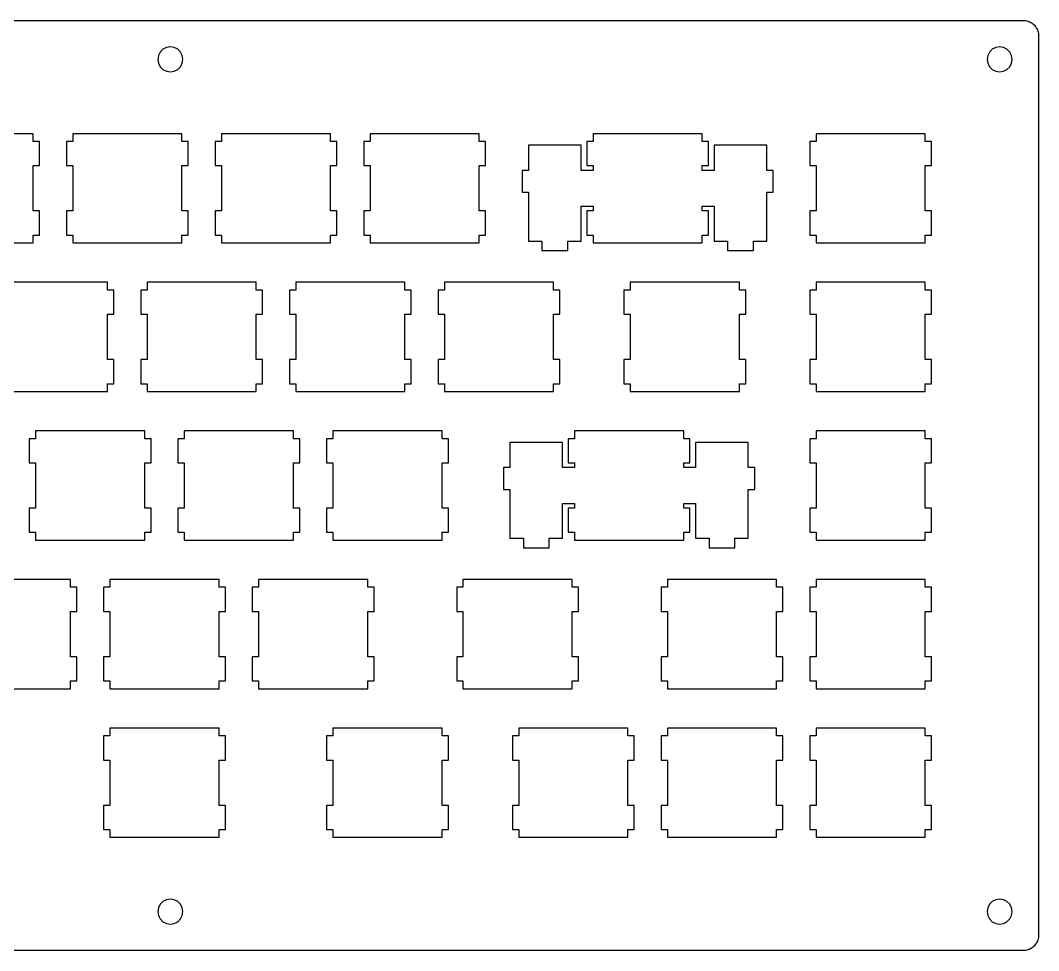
# Model space of a CAD drawing. Extents: x 0 to 329, y 0 to 119.
# Drawn here: x 198.4 to 328.9, y 0.2 to 119.5 of the extents above; entities that cross this region are included whole.
import ezdxf

# ---------------------------------------------------------------- set-up
doc = ezdxf.new("R2010")
doc.units = 0
doc.layers.get('0').update_dxf_attribs({"linetype": 'CONTINUOUS'})

msp = doc.modelspace()

# ---------------------------------------------------------------- linework, layer by layer
at = {"color": 0}
for p, q in [((2.096, 119.496), (326.897, 119.496)), ((326.897, 119.496), (327.053, 119.49)), ((327.053, 119.49), (327.208, 119.472)), ((327.208, 119.472), (327.363, 119.441)), ((327.363, 119.441), (327.514, 119.399)), ((327.514, 119.399), (327.662, 119.344)), ((327.662, 119.344), (327.804, 119.279)), ((327.804, 119.279), (327.94, 119.202)), ((327.94, 119.202), (328.071, 119.115)), ((328.071, 119.115), (328.195, 119.017)), ((328.195, 119.017), (328.311, 118.911)), ((328.311, 118.911), (328.417, 118.795)), ((328.417, 118.795), (328.515, 118.673)), ((328.515, 118.673), (328.602, 118.541)), ((328.602, 118.541), (328.679, 118.404)), ((328.679, 118.404), (328.743, 118.262)), ((328.743, 118.262), (328.798, 118.116)), ((328.798, 118.116), (328.84, 117.963)), ((328.84, 117.963), (328.871, 117.81)), ((328.871, 117.81), (328.889, 117.653)), ((328.889, 117.653), (328.896, 117.497)), ((328.896, 117.497), (328.896, 2.2462)), ((216.108, 114.992), (216.029, 114.496)), ((216.334, 115.437), (216.108, 114.992)), ((216.688, 115.791), (216.334, 115.437)), ((217.135, 116.018), (216.688, 115.791)), ((217.629, 116.096), (217.135, 116.018)), ((218.124, 116.018), (217.629, 116.096)), ((218.569, 115.791), (218.124, 116.018)), ((218.923, 115.437), (218.569, 115.791)), ((219.151, 114.992), (218.923, 115.437)), ((219.23, 114.496), (219.151, 114.992)), ((322.374, 114.992), (322.297, 114.496)), ((322.602, 115.437), (322.374, 114.992)), ((322.956, 115.791), (322.602, 115.437)), ((323.402, 116.018), (322.956, 115.791)), ((323.897, 116.096), (323.402, 116.018)), ((324.39, 116.018), (323.897, 116.096)), ((324.837, 115.791), (324.39, 116.018)), ((325.191, 115.437), (324.837, 115.791)), ((325.417, 114.992), (325.191, 115.437)), ((325.497, 114.496), (325.417, 114.992)), ((216.029, 114.496), (216.108, 114.002)), ((216.108, 114.002), (216.334, 113.556)), ((216.334, 113.556), (216.688, 113.202)), ((218.569, 113.202), (218.923, 113.556)), ((218.923, 113.556), (219.151, 114.002)), ((219.151, 114.002), (219.23, 114.496)), ((322.297, 114.496), (322.374, 114.002)), ((322.374, 114.002), (322.602, 113.556)), ((322.602, 113.556), (322.956, 113.202)), ((324.837, 113.202), (325.191, 113.556)), ((325.191, 113.556), (325.417, 114.002)), ((325.417, 114.002), (325.497, 114.496)), ((216.688, 113.202), (217.135, 112.976)), ((217.135, 112.976), (217.629, 112.896)), ((217.629, 112.896), (218.124, 112.976)), ((218.124, 112.976), (218.569, 113.202)), ((322.956, 113.202), (323.402, 112.976)), ((323.402, 112.976), (323.897, 112.896)), ((323.897, 112.896), (324.39, 112.976)), ((324.39, 112.976), (324.837, 113.202)), ((200.071, 104.971), (186.071, 104.971)), ((200.071, 103.972), (200.071, 104.971)), ((205.121, 104.971), (205.121, 103.972)), ((219.121, 104.971), (205.121, 104.971)), ((219.121, 103.972), (219.121, 104.971)), ((224.171, 104.971), (224.171, 103.972)), ((238.171, 104.971), (224.171, 104.971)), ((238.171, 103.972), (238.171, 104.971)), ((243.221, 104.971), (243.221, 103.972)), ((257.221, 104.971), (243.221, 104.971)), ((257.221, 103.972), (257.221, 104.971)), ((271.796, 104.971), (271.796, 103.972)), ((285.796, 104.971), (271.796, 104.971)), ((285.796, 103.972), (285.796, 104.971)), ((300.371, 104.971), (300.371, 103.972)), ((314.371, 104.971), (300.371, 104.971)), ((314.371, 103.972), (314.371, 104.971)), ((200.871, 103.972), (200.071, 103.972)), ((200.871, 100.871), (200.871, 103.972)), ((205.121, 103.972), (204.32, 103.972)), ((204.32, 103.972), (204.32, 100.871)), ((219.921, 103.972), (219.121, 103.972)), ((219.921, 100.871), (219.921, 103.972)), ((224.171, 103.972), (223.37, 103.972)), ((223.37, 103.972), (223.37, 100.871)), ((238.971, 103.972), (238.171, 103.972)), ((238.971, 100.871), (238.971, 103.972)), ((243.221, 103.972), (242.42, 103.972)), ((242.42, 103.972), (242.42, 100.871)), ((258.021, 103.972), (257.221, 103.972)), ((258.021, 100.871), (258.021, 103.972)), ((270.27, 103.502), (263.521, 103.502)), ((263.521, 103.502), (263.521, 100.271)), ((270.27, 100.271), (270.27, 103.502)), ((271.796, 103.972), (270.995, 103.972)), ((270.995, 103.972), (270.995, 100.871)), ((286.596, 103.972), (285.796, 103.972)), ((286.596, 100.871), (286.596, 103.972)), ((294.071, 103.502), (287.321, 103.502)), ((287.321, 103.502), (287.321, 100.271)), ((294.071, 100.271), (294.071, 103.502)), ((300.371, 103.972), (299.57, 103.972)), ((299.57, 103.972), (299.57, 100.871)), ((315.171, 103.972), (314.371, 103.972)), ((315.171, 100.871), (315.171, 103.972)), ((200.071, 95.0722), (200.071, 100.871)), ((200.071, 100.871), (200.871, 100.871)), ((204.32, 100.871), (205.121, 100.871)), ((205.121, 100.871), (205.121, 95.0722)), ((219.121, 95.0722), (219.121, 100.871)), ((219.121, 100.871), (219.921, 100.871)), ((223.37, 100.871), (224.171, 100.871)), ((224.171, 100.871), (224.171, 95.0722)), ((238.171, 95.0722), (238.171, 100.871)), ((238.171, 100.871), (238.971, 100.871)), ((242.42, 100.871), (243.221, 100.871)), ((243.221, 100.871), (243.221, 95.0722)), ((257.221, 95.0722), (257.221, 100.871)), ((257.221, 100.871), (258.021, 100.871)), ((270.995, 100.871), (271.796, 100.871)), ((271.796, 100.871), (271.796, 100.271)), ((285.796, 100.271), (285.796, 100.871)), ((285.796, 100.871), (286.596, 100.871)), ((299.57, 100.871), (300.371, 100.871)), ((300.371, 100.871), (300.371, 95.0722)), ((314.371, 95.0722), (314.371, 100.871)), ((314.371, 100.871), (315.171, 100.871)), ((263.521, 100.271), (262.695, 100.271)), ((262.695, 100.271), (262.695, 97.4714)), ((271.796, 100.271), (270.27, 100.271)), ((287.321, 100.271), (285.796, 100.271)), ((294.896, 100.271), (294.071, 100.271)), ((294.896, 97.4714), (294.896, 100.271)), ((262.695, 97.4714), (263.521, 97.4714)), ((263.521, 97.4714), (263.521, 91.2012)), ((294.071, 91.2012), (294.071, 97.4714)), ((294.071, 97.4714), (294.896, 97.4714)), ((270.27, 91.2012), (270.27, 95.6716)), ((270.27, 95.6716), (271.796, 95.6716)), ((271.796, 95.6716), (271.796, 95.0722)), ((285.796, 95.0722), (285.796, 95.6716)), ((285.796, 95.6716), (287.321, 95.6716)), ((287.321, 95.6716), (287.321, 91.2012)), ((200.871, 95.0722), (200.071, 95.0722)), ((200.871, 91.9716), (200.871, 95.0722)), ((205.121, 95.0722), (204.32, 95.0722)), ((204.32, 95.0722), (204.32, 91.9716)), ((219.921, 95.0722), (219.121, 95.0722)), ((219.921, 91.9716), (219.921, 95.0722)), ((224.171, 95.0722), (223.37, 95.0722)), ((223.37, 95.0722), (223.37, 91.9716)), ((238.971, 95.0722), (238.171, 95.0722)), ((238.971, 91.9716), (238.971, 95.0722)), ((243.221, 95.0722), (242.42, 95.0722)), ((242.42, 95.0722), (242.42, 91.9716)), ((258.021, 95.0722), (257.221, 95.0722)), ((258.021, 91.9716), (258.021, 95.0722)), ((271.796, 95.0722), (270.995, 95.0722)), ((270.995, 95.0722), (270.995, 91.9716)), ((286.596, 95.0722), (285.796, 95.0722)), ((286.596, 91.9716), (286.596, 95.0722)), ((300.371, 95.0722), (299.57, 95.0722)), ((299.57, 95.0722), (299.57, 91.9716)), ((315.171, 95.0722), (314.371, 95.0722)), ((315.171, 91.9716), (315.171, 95.0722)), ((200.071, 90.9712), (200.071, 91.9716)), ((200.071, 91.9716), (200.871, 91.9716)), ((204.32, 91.9716), (205.121, 91.9716)), ((205.121, 91.9716), (205.121, 90.9712)), ((219.121, 90.9712), (219.121, 91.9716)), ((219.121, 91.9716), (219.921, 91.9716)), ((223.37, 91.9716), (224.171, 91.9716)), ((224.171, 91.9716), (224.171, 90.9712)), ((238.171, 90.9712), (238.171, 91.9716)), ((238.171, 91.9716), (238.971, 91.9716)), ((242.42, 91.9716), (243.221, 91.9716)), ((243.221, 91.9716), (243.221, 90.9712)), ((257.221, 90.9712), (257.221, 91.9716)), ((257.221, 91.9716), (258.021, 91.9716)), ((270.995, 91.9716), (271.796, 91.9716)), ((271.796, 91.9716), (271.796, 90.9712)), ((285.796, 90.9712), (285.796, 91.9716)), ((285.796, 91.9716), (286.596, 91.9716)), ((299.57, 91.9716), (300.371, 91.9716)), ((300.371, 91.9716), (300.371, 90.9712)), ((314.371, 90.9712), (314.371, 91.9716)), ((314.371, 91.9716), (315.171, 91.9716)), ((186.071, 90.9712), (200.071, 90.9712)), ((205.121, 90.9712), (219.121, 90.9712)), ((224.171, 90.9712), (238.171, 90.9712)), ((243.221, 90.9712), (257.221, 90.9712)), ((263.521, 91.2012), (265.246, 91.2012)), ((265.246, 91.2012), (265.246, 90.001)), ((268.545, 90.001), (268.545, 91.2012)), ((268.545, 91.2012), (270.27, 91.2012)), ((271.796, 90.9712), (285.796, 90.9712)), ((287.321, 91.2012), (289.045, 91.2012)), ((289.045, 91.2012), (289.045, 90.001)), ((292.345, 90.001), (292.345, 91.2012)), ((292.345, 91.2012), (294.071, 91.2012)), ((300.371, 90.9712), (314.371, 90.9712)), ((265.246, 90.001), (268.545, 90.001)), ((289.045, 90.001), (292.345, 90.001)), ((209.596, 85.9208), (195.596, 85.9208)), ((209.596, 84.9217), (209.596, 85.9208)), ((210.396, 84.9217), (209.596, 84.9217)), ((210.396, 81.8212), (210.396, 84.9217)), ((214.646, 84.9217), (213.845, 84.9217)), ((213.845, 84.9217), (213.845, 81.8212)), ((214.646, 85.9208), (214.646, 84.9217)), ((228.646, 85.9208), (214.646, 85.9208)), ((228.646, 84.9217), (228.646, 85.9208)), ((229.446, 84.9217), (228.646, 84.9217)), ((229.446, 81.8212), (229.446, 84.9217)), ((233.696, 84.9217), (232.895, 84.9217)), ((232.895, 84.9217), (232.895, 81.8212)), ((233.696, 85.9208), (233.696, 84.9217)), ((247.696, 85.9208), (233.696, 85.9208)), ((247.696, 84.9217), (247.696, 85.9208)), ((248.496, 84.9217), (247.696, 84.9217)), ((248.496, 81.8212), (248.496, 84.9217)), ((252.744, 84.9217), (251.945, 84.9217)), ((251.945, 84.9217), (251.945, 81.8212)), ((252.744, 85.9208), (252.744, 84.9217)), ((266.746, 85.9208), (252.744, 85.9208)), ((266.746, 84.9217), (266.746, 85.9208)), ((267.546, 84.9217), (266.746, 84.9217)), ((267.546, 81.8212), (267.546, 84.9217)), ((276.557, 84.9217), (275.758, 84.9217)), ((275.758, 84.9217), (275.758, 81.8212)), ((276.557, 85.9208), (276.557, 84.9217)), ((290.558, 85.9208), (276.557, 85.9208)), ((290.558, 84.9217), (290.558, 85.9208)), ((291.357, 84.9217), (290.558, 84.9217)), ((291.357, 81.8212), (291.357, 84.9217)), ((300.371, 84.9217), (299.57, 84.9217)), ((299.57, 84.9217), (299.57, 81.8212)), ((300.371, 85.9208), (300.371, 84.9217)), ((314.371, 85.9208), (300.371, 85.9208)), ((314.371, 84.9217), (314.371, 85.9208)), ((315.171, 84.9217), (314.371, 84.9217)), ((315.171, 81.8212), (315.171, 84.9217)), ((209.596, 76.0208), (209.596, 81.8212)), ((209.596, 81.8212), (210.396, 81.8212)), ((213.845, 81.8212), (214.646, 81.8212)), ((214.646, 81.8212), (214.646, 76.0208)), ((228.646, 76.0208), (228.646, 81.8212)), ((228.646, 81.8212), (229.446, 81.8212)), ((232.895, 81.8212), (233.696, 81.8212)), ((233.696, 81.8212), (233.696, 76.0208)), ((247.696, 76.0208), (247.696, 81.8212)), ((247.696, 81.8212), (248.496, 81.8212)), ((251.945, 81.8212), (252.744, 81.8212)), ((252.744, 81.8212), (252.744, 76.0208)), ((266.746, 76.0208), (266.746, 81.8212)), ((266.746, 81.8212), (267.546, 81.8212)), ((275.758, 81.8212), (276.557, 81.8212)), ((276.557, 81.8212), (276.557, 76.0208)), ((290.558, 76.0208), (290.558, 81.8212)), ((290.558, 81.8212), (291.357, 81.8212)), ((299.57, 81.8212), (300.371, 81.8212)), ((300.371, 81.8212), (300.371, 76.0208)), ((314.371, 76.0208), (314.371, 81.8212)), ((314.371, 81.8212), (315.171, 81.8212)), ((210.396, 76.0208), (209.596, 76.0208)), ((210.396, 72.9216), (210.396, 76.0208)), ((214.646, 76.0208), (213.845, 76.0208)), ((213.845, 76.0208), (213.845, 72.9216)), ((229.446, 76.0208), (228.646, 76.0208)), ((229.446, 72.9216), (229.446, 76.0208)), ((233.696, 76.0208), (232.895, 76.0208)), ((232.895, 76.0208), (232.895, 72.9216)), ((248.496, 76.0208), (247.696, 76.0208)), ((248.496, 72.9216), (248.496, 76.0208)), ((252.744, 76.0208), (251.945, 76.0208)), ((251.945, 76.0208), (251.945, 72.9216)), ((267.546, 76.0208), (266.746, 76.0208)), ((267.546, 72.9216), (267.546, 76.0208)), ((276.557, 76.0208), (275.758, 76.0208)), ((275.758, 76.0208), (275.758, 72.9216)), ((291.357, 76.0208), (290.558, 76.0208)), ((291.357, 72.9216), (291.357, 76.0208)), ((300.371, 76.0208), (299.57, 76.0208)), ((299.57, 76.0208), (299.57, 72.9216)), ((315.171, 76.0208), (314.371, 76.0208)), ((315.171, 72.9216), (315.171, 76.0208)), ((195.596, 71.9212), (209.596, 71.9212)), ((209.596, 71.9212), (209.596, 72.9216)), ((209.596, 72.9216), (210.396, 72.9216)), ((213.845, 72.9216), (214.646, 72.9216)), ((214.646, 72.9216), (214.646, 71.9212)), ((214.646, 71.9212), (228.646, 71.9212)), ((228.646, 71.9212), (228.646, 72.9216)), ((228.646, 72.9216), (229.446, 72.9216)), ((232.895, 72.9216), (233.696, 72.9216)), ((233.696, 72.9216), (233.696, 71.9212)), ((233.696, 71.9212), (247.696, 71.9212)), ((247.696, 71.9212), (247.696, 72.9216)), ((247.696, 72.9216), (248.496, 72.9216)), ((251.945, 72.9216), (252.744, 72.9216)), ((252.744, 72.9216), (252.744, 71.9212)), ((252.744, 71.9212), (266.746, 71.9212)), ((266.746, 71.9212), (266.746, 72.9216)), ((266.746, 72.9216), (267.546, 72.9216)), ((275.758, 72.9216), (276.557, 72.9216)), ((276.557, 72.9216), (276.557, 71.9212)), ((276.557, 71.9212), (290.558, 71.9212)), ((290.558, 71.9212), (290.558, 72.9216)), ((290.558, 72.9216), (291.357, 72.9216)), ((299.57, 72.9216), (300.371, 72.9216)), ((300.371, 72.9216), (300.371, 71.9212)), ((300.371, 71.9212), (314.371, 71.9212)), ((314.371, 71.9212), (314.371, 72.9216)), ((314.371, 72.9216), (315.171, 72.9216)), ((200.357, 66.8708), (200.357, 65.8717)), ((214.358, 66.8708), (200.357, 66.8708)), ((214.358, 65.8717), (214.358, 66.8708)), ((219.407, 66.8708), (219.407, 65.8717)), ((233.408, 66.8708), (219.407, 66.8708)), ((233.408, 65.8717), (233.408, 66.8708)), ((238.457, 66.8708), (238.457, 65.8717)), ((252.458, 66.8708), (238.457, 66.8708)), ((252.458, 65.8717), (252.458, 66.8708)), ((269.413, 66.8708), (269.413, 65.8717)), ((283.413, 66.8708), (269.413, 66.8708)), ((283.413, 65.8717), (283.413, 66.8708)), ((300.371, 66.8708), (300.371, 65.8717)), ((314.371, 66.8708), (300.371, 66.8708)), ((314.371, 65.8717), (314.371, 66.8708)), ((200.357, 65.8717), (199.558, 65.8717)), ((199.558, 65.8717), (199.558, 62.7712)), ((215.157, 65.8717), (214.358, 65.8717)), ((215.157, 62.7712), (215.157, 65.8717)), ((219.407, 65.8717), (218.608, 65.8717)), ((218.608, 65.8717), (218.608, 62.7712)), ((234.207, 65.8717), (233.408, 65.8717)), ((234.207, 62.7712), (234.207, 65.8717)), ((238.457, 65.8717), (237.658, 65.8717)), ((237.658, 65.8717), (237.658, 62.7712)), ((253.256, 65.8717), (252.458, 65.8717)), ((253.256, 62.7712), (253.256, 65.8717)), ((267.888, 65.4018), (261.138, 65.4018)), ((261.138, 65.4018), (261.138, 62.1714)), ((267.888, 62.1714), (267.888, 65.4018)), ((269.413, 65.8717), (268.614, 65.8717)), ((268.614, 65.8717), (268.614, 62.7712)), ((284.214, 65.8717), (283.413, 65.8717)), ((284.214, 62.7712), (284.214, 65.8717)), ((291.688, 65.4018), (284.938, 65.4018)), ((284.938, 65.4018), (284.938, 62.1714)), ((291.688, 62.1714), (291.688, 65.4018)), ((300.371, 65.8717), (299.57, 65.8717)), ((299.57, 65.8717), (299.57, 62.7712)), ((315.171, 65.8717), (314.371, 65.8717)), ((315.171, 62.7712), (315.171, 65.8717)), ((199.558, 62.7712), (200.357, 62.7712)), ((200.357, 62.7712), (200.357, 56.9708)), ((214.358, 56.9708), (214.358, 62.7712)), ((214.358, 62.7712), (215.157, 62.7712)), ((218.608, 62.7712), (219.407, 62.7712)), ((219.407, 62.7712), (219.407, 56.9708)), ((233.408, 56.9708), (233.408, 62.7712)), ((233.408, 62.7712), (234.207, 62.7712)), ((237.658, 62.7712), (238.457, 62.7712)), ((238.457, 62.7712), (238.457, 56.9708)), ((252.458, 56.9708), (252.458, 62.7712)), ((252.458, 62.7712), (253.256, 62.7712)), ((268.614, 62.7712), (269.413, 62.7712)), ((269.413, 62.7712), (269.413, 62.1714)), ((283.413, 62.1714), (283.413, 62.7712)), ((283.413, 62.7712), (284.214, 62.7712)), ((299.57, 62.7712), (300.371, 62.7712)), ((300.371, 62.7712), (300.371, 56.9708)), ((314.371, 56.9708), (314.371, 62.7712)), ((314.371, 62.7712), (315.171, 62.7712)), ((261.138, 62.1714), (260.314, 62.1714)), ((260.314, 62.1714), (260.314, 59.3714)), ((269.413, 62.1714), (267.888, 62.1714)), ((284.938, 62.1714), (283.413, 62.1714)), ((292.513, 62.1714), (291.688, 62.1714)), ((292.513, 59.3714), (292.513, 62.1714)), ((260.314, 59.3714), (261.138, 59.3714)), ((261.138, 59.3714), (261.138, 53.1012)), ((291.688, 53.1012), (291.688, 59.3714)), ((291.688, 59.3714), (292.513, 59.3714)), ((267.888, 53.1012), (267.888, 57.5716)), ((267.888, 57.5716), (269.413, 57.5716)), ((269.413, 57.5716), (269.413, 56.9708)), ((283.413, 56.9708), (283.413, 57.5716)), ((283.413, 57.5716), (284.938, 57.5716)), ((284.938, 57.5716), (284.938, 53.1012)), ((200.357, 56.9708), (199.558, 56.9708)), ((199.558, 56.9708), (199.558, 53.8716)), ((215.157, 56.9708), (214.358, 56.9708)), ((215.157, 53.8716), (215.157, 56.9708)), ((219.407, 56.9708), (218.608, 56.9708)), ((218.608, 56.9708), (218.608, 53.8716)), ((234.207, 56.9708), (233.408, 56.9708)), ((234.207, 53.8716), (234.207, 56.9708)), ((238.457, 56.9708), (237.658, 56.9708)), ((237.658, 56.9708), (237.658, 53.8716)), ((253.256, 56.9708), (252.458, 56.9708)), ((253.256, 53.8716), (253.256, 56.9708)), ((269.413, 56.9708), (268.614, 56.9708)), ((268.614, 56.9708), (268.614, 53.8716)), ((284.214, 56.9708), (283.413, 56.9708)), ((284.214, 53.8716), (284.214, 56.9708)), ((300.371, 56.9708), (299.57, 56.9708)), ((299.57, 56.9708), (299.57, 53.8716)), ((315.171, 56.9708), (314.371, 56.9708)), ((315.171, 53.8716), (315.171, 56.9708)), ((199.558, 53.8716), (200.357, 53.8716)), ((200.357, 53.8716), (200.357, 52.8712)), ((214.358, 52.8712), (214.358, 53.8716)), ((214.358, 53.8716), (215.157, 53.8716)), ((218.608, 53.8716), (219.407, 53.8716)), ((219.407, 53.8716), (219.407, 52.8712)), ((233.408, 52.8712), (233.408, 53.8716)), ((233.408, 53.8716), (234.207, 53.8716)), ((237.658, 53.8716), (238.457, 53.8716)), ((238.457, 53.8716), (238.457, 52.8712)), ((252.458, 52.8712), (252.458, 53.8716)), ((252.458, 53.8716), (253.256, 53.8716)), ((268.614, 53.8716), (269.413, 53.8716)), ((269.413, 53.8716), (269.413, 52.8712)), ((283.413, 52.8712), (283.413, 53.8716)), ((283.413, 53.8716), (284.214, 53.8716)), ((299.57, 53.8716), (300.371, 53.8716)), ((300.371, 53.8716), (300.371, 52.8712)), ((314.371, 52.8712), (314.371, 53.8716)), ((314.371, 53.8716), (315.171, 53.8716)), ((200.357, 52.8712), (214.358, 52.8712)), ((219.407, 52.8712), (233.408, 52.8712)), ((238.457, 52.8712), (252.458, 52.8712)), ((261.138, 53.1012), (262.864, 53.1012)), ((262.864, 53.1012), (262.864, 51.901)), ((266.164, 51.901), (266.164, 53.1012)), ((266.164, 53.1012), (267.888, 53.1012)), ((269.413, 52.8712), (283.413, 52.8712)), ((284.938, 53.1012), (286.664, 53.1012)), ((286.664, 53.1012), (286.664, 51.901)), ((289.964, 51.901), (289.964, 53.1012)), ((289.964, 53.1012), (291.688, 53.1012)), ((300.371, 52.8712), (314.371, 52.8712)), ((262.864, 51.901), (266.164, 51.901)), ((286.664, 51.901), (289.964, 51.901)), ((204.833, 47.8208), (190.832, 47.8208)), ((204.833, 46.8217), (204.833, 47.8208)), ((209.882, 47.8208), (209.882, 46.8217)), ((223.883, 47.8208), (209.882, 47.8208)), ((223.883, 46.8217), (223.883, 47.8208)), ((228.932, 47.8208), (228.932, 46.8217)), ((242.933, 47.8208), (228.932, 47.8208)), ((242.933, 46.8217), (242.933, 47.8208)), ((255.126, 47.8208), (255.126, 46.8217)), ((269.127, 47.8208), (255.126, 47.8208)), ((269.127, 46.8217), (269.127, 47.8208)), ((281.321, 47.8208), (281.321, 46.8217)), ((295.321, 47.8208), (281.321, 47.8208)), ((295.321, 46.8217), (295.321, 47.8208)), ((300.371, 47.8208), (300.371, 46.8217)), ((314.371, 47.8208), (300.371, 47.8208)), ((314.371, 46.8217), (314.371, 47.8208)), ((205.632, 46.8217), (204.833, 46.8217)), ((205.632, 43.7226), (205.632, 46.8217)), ((209.882, 46.8217), (209.083, 46.8217)), ((209.083, 46.8217), (209.083, 43.7226)), ((224.682, 46.8217), (223.883, 46.8217)), ((224.682, 43.7226), (224.682, 46.8217)), ((228.932, 46.8217), (228.133, 46.8217)), ((228.133, 46.8217), (228.133, 43.7226)), ((243.732, 46.8217), (242.933, 46.8217)), ((243.732, 43.7226), (243.732, 46.8217)), ((255.126, 46.8217), (254.327, 46.8217)), ((254.327, 46.8217), (254.327, 43.7226)), ((269.926, 46.8217), (269.127, 46.8217)), ((269.926, 43.7226), (269.926, 46.8217)), ((281.321, 46.8217), (280.52, 46.8217)), ((280.52, 46.8217), (280.52, 43.7226)), ((296.121, 46.8217), (295.321, 46.8217)), ((296.121, 43.7226), (296.121, 46.8217)), ((300.371, 46.8217), (299.57, 46.8217)), ((299.57, 46.8217), (299.57, 43.7226)), ((315.171, 46.8217), (314.371, 46.8217)), ((315.171, 43.7226), (315.171, 46.8217)), ((204.833, 37.9208), (204.833, 43.7226)), ((204.833, 43.7226), (205.632, 43.7226)), ((209.083, 43.7226), (209.882, 43.7226)), ((209.882, 43.7226), (209.882, 37.9208)), ((223.883, 37.9208), (223.883, 43.7226)), ((223.883, 43.7226), (224.682, 43.7226)), ((228.133, 43.7226), (228.932, 43.7226)), ((228.932, 43.7226), (228.932, 37.9208)), ((242.933, 37.9208), (242.933, 43.7226)), ((242.933, 43.7226), (243.732, 43.7226)), ((254.327, 43.7226), (255.126, 43.7226)), ((255.126, 43.7226), (255.126, 37.9208)), ((269.127, 37.9208), (269.127, 43.7226)), ((269.127, 43.7226), (269.926, 43.7226)), ((280.52, 43.7226), (281.321, 43.7226)), ((281.321, 43.7226), (281.321, 37.9208)), ((295.321, 37.9208), (295.321, 43.7226)), ((295.321, 43.7226), (296.121, 43.7226)), ((299.57, 43.7226), (300.371, 43.7226)), ((300.371, 43.7226), (300.371, 37.9208)), ((314.371, 37.9208), (314.371, 43.7226)), ((314.371, 43.7226), (315.171, 43.7226)), ((205.632, 37.9208), (204.833, 37.9208)), ((205.632, 34.8216), (205.632, 37.9208)), ((209.882, 37.9208), (209.083, 37.9208)), ((209.083, 37.9208), (209.083, 34.8216)), ((224.682, 37.9208), (223.883, 37.9208)), ((224.682, 34.8216), (224.682, 37.9208)), ((228.932, 37.9208), (228.133, 37.9208)), ((228.133, 37.9208), (228.133, 34.8216)), ((243.732, 37.9208), (242.933, 37.9208)), ((243.732, 34.8216), (243.732, 37.9208)), ((255.126, 37.9208), (254.327, 37.9208)), ((254.327, 37.9208), (254.327, 34.8216)), ((269.926, 37.9208), (269.127, 37.9208)), ((269.926, 34.8216), (269.926, 37.9208)), ((281.321, 37.9208), (280.52, 37.9208)), ((280.52, 37.9208), (280.52, 34.8216)), ((296.121, 37.9208), (295.321, 37.9208)), ((296.121, 34.8216), (296.121, 37.9208)), ((300.371, 37.9208), (299.57, 37.9208)), ((299.57, 37.9208), (299.57, 34.8216)), ((315.171, 37.9208), (314.371, 37.9208)), ((315.171, 34.8216), (315.171, 37.9208)), ((204.833, 33.8212), (204.833, 34.8216)), ((204.833, 34.8216), (205.632, 34.8216)), ((209.083, 34.8216), (209.882, 34.8216)), ((209.882, 34.8216), (209.882, 33.8212)), ((223.883, 33.8212), (223.883, 34.8216)), ((223.883, 34.8216), (224.682, 34.8216)), ((228.133, 34.8216), (228.932, 34.8216)), ((228.932, 34.8216), (228.932, 33.8212)), ((242.933, 33.8212), (242.933, 34.8216)), ((242.933, 34.8216), (243.732, 34.8216)), ((254.327, 34.8216), (255.126, 34.8216)), ((255.126, 34.8216), (255.126, 33.8212)), ((269.127, 33.8212), (269.127, 34.8216)), ((269.127, 34.8216), (269.926, 34.8216)), ((280.52, 34.8216), (281.321, 34.8216)), ((281.321, 34.8216), (281.321, 33.8212)), ((295.321, 33.8212), (295.321, 34.8216)), ((295.321, 34.8216), (296.121, 34.8216)), ((299.57, 34.8216), (300.371, 34.8216)), ((300.371, 34.8216), (300.371, 33.8212)), ((314.371, 33.8212), (314.371, 34.8216)), ((314.371, 34.8216), (315.171, 34.8216)), ((190.832, 33.8212), (204.833, 33.8212)), ((209.882, 33.8212), (223.883, 33.8212)), ((228.932, 33.8212), (242.933, 33.8212)), ((255.126, 33.8212), (269.127, 33.8212)), ((281.321, 33.8212), (295.321, 33.8212)), ((300.371, 33.8212), (314.371, 33.8212)), ((209.882, 28.7707), (209.882, 27.7716)), ((223.883, 28.7707), (209.882, 28.7707)), ((223.883, 27.7716), (223.883, 28.7707)), ((238.457, 28.7707), (238.457, 27.7716)), ((252.458, 28.7707), (238.457, 28.7707)), ((252.458, 27.7716), (252.458, 28.7707)), ((262.271, 28.7707), (262.271, 27.7716)), ((276.271, 28.7707), (262.271, 28.7707)), ((276.271, 27.7716), (276.271, 28.7707)), ((281.321, 28.7707), (281.321, 27.7716)), ((295.321, 28.7707), (281.321, 28.7707)), ((295.321, 27.7716), (295.321, 28.7707)), ((300.371, 28.7707), (300.371, 27.7716)), ((314.371, 28.7707), (300.371, 28.7707)), ((314.371, 27.7716), (314.371, 28.7707)), ((209.882, 27.7716), (209.083, 27.7716)), ((209.083, 27.7716), (209.083, 24.6724)), ((224.682, 27.7716), (223.883, 27.7716)), ((224.682, 24.6724), (224.682, 27.7716)), ((238.457, 27.7716), (237.658, 27.7716)), ((237.658, 27.7716), (237.658, 24.6724)), ((253.256, 27.7716), (252.458, 27.7716)), ((253.256, 24.6724), (253.256, 27.7716)), ((262.271, 27.7716), (261.47, 27.7716)), ((261.47, 27.7716), (261.47, 24.6724)), ((277.071, 27.7716), (276.271, 27.7716)), ((277.071, 24.6724), (277.071, 27.7716)), ((281.321, 27.7716), (280.52, 27.7716)), ((280.52, 27.7716), (280.52, 24.6724)), ((296.121, 27.7716), (295.321, 27.7716)), ((296.121, 24.6724), (296.121, 27.7716)), ((300.371, 27.7716), (299.57, 27.7716)), ((299.57, 27.7716), (299.57, 24.6724)), ((315.171, 27.7716), (314.371, 27.7716)), ((315.171, 24.6724), (315.171, 27.7716)), ((209.083, 24.6724), (209.882, 24.6724)), ((209.882, 24.6724), (209.882, 18.8709)), ((223.883, 18.8709), (223.883, 24.6724)), ((223.883, 24.6724), (224.682, 24.6724)), ((237.658, 24.6724), (238.457, 24.6724)), ((238.457, 24.6724), (238.457, 18.8709)), ((252.458, 18.8709), (252.458, 24.6724)), ((252.458, 24.6724), (253.256, 24.6724)), ((261.47, 24.6724), (262.271, 24.6724)), ((262.271, 24.6724), (262.271, 18.8709)), ((276.271, 18.8709), (276.271, 24.6724)), ((276.271, 24.6724), (277.071, 24.6724)), ((280.52, 24.6724), (281.321, 24.6724)), ((281.321, 24.6724), (281.321, 18.8709)), ((295.321, 18.8709), (295.321, 24.6724)), ((295.321, 24.6724), (296.121, 24.6724)), ((299.57, 24.6724), (300.371, 24.6724)), ((300.371, 24.6724), (300.371, 18.8709)), ((314.371, 18.8709), (314.371, 24.6724)), ((314.371, 24.6724), (315.171, 24.6724)), ((209.882, 18.8709), (209.083, 18.8709)), ((209.083, 18.8709), (209.083, 15.7716)), ((224.682, 18.8709), (223.883, 18.8709)), ((224.682, 15.7716), (224.682, 18.8709)), ((238.457, 18.8709), (237.658, 18.8709)), ((237.658, 18.8709), (237.658, 15.7716)), ((253.256, 18.8709), (252.458, 18.8709)), ((253.256, 15.7716), (253.256, 18.8709)), ((262.271, 18.8709), (261.47, 18.8709)), ((261.47, 18.8709), (261.47, 15.7716)), ((277.071, 18.8709), (276.271, 18.8709)), ((277.071, 15.7716), (277.071, 18.8709)), ((281.321, 18.8709), (280.52, 18.8709)), ((280.52, 18.8709), (280.52, 15.7716)), ((296.121, 18.8709), (295.321, 18.8709)), ((296.121, 15.7716), (296.121, 18.8709)), ((300.371, 18.8709), (299.57, 18.8709)), ((299.57, 18.8709), (299.57, 15.7716)), ((315.171, 18.8709), (314.371, 18.8709)), ((315.171, 15.7716), (315.171, 18.8709)), ((209.083, 15.7716), (209.882, 15.7716)), ((209.882, 15.7716), (209.882, 14.7712)), ((223.883, 14.7712), (223.883, 15.7716)), ((223.883, 15.7716), (224.682, 15.7716)), ((237.658, 15.7716), (238.457, 15.7716)), ((238.457, 15.7716), (238.457, 14.7712)), ((252.458, 14.7712), (252.458, 15.7716)), ((252.458, 15.7716), (253.256, 15.7716)), ((261.47, 15.7716), (262.271, 15.7716)), ((262.271, 15.7716), (262.271, 14.7712)), ((276.271, 14.7712), (276.271, 15.7716)), ((276.271, 15.7716), (277.071, 15.7716)), ((280.52, 15.7716), (281.321, 15.7716)), ((281.321, 15.7716), (281.321, 14.7712)), ((295.321, 14.7712), (295.321, 15.7716)), ((295.321, 15.7716), (296.121, 15.7716)), ((299.57, 15.7716), (300.371, 15.7716)), ((300.371, 15.7716), (300.371, 14.7712)), ((314.371, 14.7712), (314.371, 15.7716)), ((314.371, 15.7716), (315.171, 15.7716)), ((209.882, 14.7712), (223.883, 14.7712)), ((238.457, 14.7712), (252.458, 14.7712)), ((262.271, 14.7712), (276.271, 14.7712)), ((281.321, 14.7712), (295.321, 14.7712)), ((300.371, 14.7712), (314.371, 14.7712)), ((216.688, 6.54018), (216.334, 6.18603)), ((217.135, 6.76755), (216.688, 6.54018)), ((217.629, 6.8447), (217.135, 6.76755)), ((218.124, 6.76755), (217.629, 6.8447)), ((218.569, 6.54018), (218.124, 6.76755)), ((218.923, 6.18603), (218.569, 6.54018)), ((322.956, 6.54018), (322.602, 6.18603)), ((323.402, 6.76755), (322.956, 6.54018)), ((323.897, 6.8447), (323.402, 6.76755)), ((324.39, 6.76755), (323.897, 6.8447)), ((324.837, 6.54018), (324.39, 6.76755)), ((325.191, 6.18603), (324.837, 6.54018)), ((216.108, 5.73952), (216.029, 5.24619)), ((216.029, 5.24619), (216.108, 4.75149)), ((216.334, 6.18603), (216.108, 5.73952)), ((219.151, 5.73952), (218.923, 6.18603)), ((219.23, 5.24619), (219.151, 5.73952)), ((219.151, 4.75149), (219.23, 5.24619)), ((322.374, 5.73952), (322.297, 5.24619)), ((322.297, 5.24619), (322.374, 4.75149)), ((322.602, 6.18603), (322.374, 5.73952)), ((325.417, 5.73952), (325.191, 6.18603)), ((325.497, 5.24619), (325.417, 5.73952)), ((325.417, 4.75149), (325.497, 5.24619)), ((216.108, 4.75149), (216.334, 4.30498)), ((216.334, 4.30498), (216.688, 3.95083)), ((216.688, 3.95083), (217.135, 3.72484)), ((218.124, 3.72484), (218.569, 3.95083)), ((218.569, 3.95083), (218.923, 4.30498)), ((218.923, 4.30498), (219.151, 4.75149)), ((322.374, 4.75149), (322.602, 4.30498)), ((322.602, 4.30498), (322.956, 3.95083)), ((322.956, 3.95083), (323.402, 3.72484)), ((324.39, 3.72484), (324.837, 3.95083)), ((324.837, 3.95083), (325.191, 4.30498)), ((325.191, 4.30498), (325.417, 4.75149)), ((217.135, 3.72484), (217.629, 3.64628)), ((217.629, 3.64628), (218.124, 3.72484)), ((323.402, 3.72484), (323.897, 3.64628)), ((323.897, 3.64628), (324.39, 3.72484)), ((328.679, 1.33808), (328.602, 1.20165)), ((328.743, 1.48001), (328.679, 1.33808)), ((328.798, 1.62746), (328.743, 1.48001)), ((328.84, 1.77905), (328.798, 1.62746)), ((328.871, 1.93339), (328.84, 1.77905)), ((328.889, 2.08911), (328.871, 1.93339)), ((328.896, 2.2462), (328.889, 2.08911)), ((326.897, 0.24667), (2.096, 0.24667)), ((327.053, 0.25218), (326.897, 0.24667)), ((327.208, 0.27009), (327.053, 0.25218)), ((327.363, 0.30179), (327.208, 0.27009)), ((327.514, 0.34313), (327.363, 0.30179)), ((327.662, 0.39825), (327.514, 0.34313)), ((327.804, 0.46302), (327.662, 0.39825)), ((327.94, 0.54019), (327.804, 0.46302)), ((328.071, 0.62701), (327.94, 0.54019)), ((328.195, 0.72485), (328.071, 0.62701)), ((328.311, 0.83096), (328.195, 0.72485)), ((328.417, 0.94671), (328.311, 0.83096)), ((328.515, 1.07074), (328.417, 0.94671)), ((328.602, 1.20165), (328.515, 1.07074))]:
    msp.add_line(p, q, dxfattribs=at)

doc.saveas('drawing.dxf')
